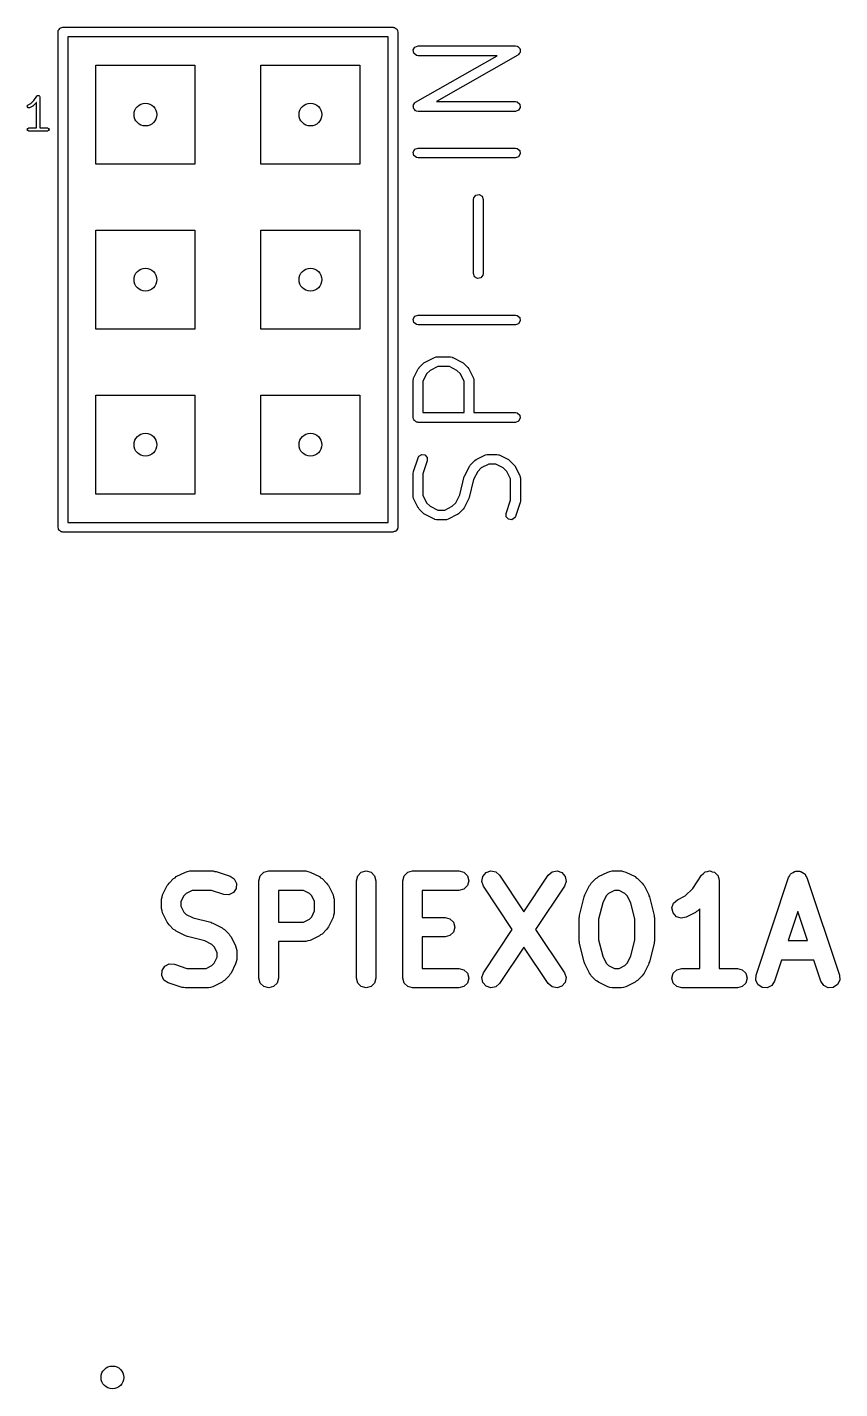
# Model space of a CAD drawing. Extents: x 4.34 to 6.06, y -6.92 to -5.19.
# Drawn here: x 4.348 to 4.841, y -6.807 to -5.982 of the extents above; entities that cross this region are included whole.
import ezdxf

# ---------------------------------------------------------------- set-up
doc = ezdxf.new("R2010")
doc.units = 0
doc.header["$MEASUREMENT"] = 0
doc.layers.add('BLACK', color=7, linetype='CONTINUOUS')

msp = doc.modelspace()

# ---------------------------------------------------------------- linework, layer by layer
at = {"layer": 'BLACK', "linetype": 'CONTINUOUS'}
for p, q in [((4.36705, -5.98485), (4.36711, -5.98447)), ((4.36705, -6.28485), (4.36705, -5.98485)), ((4.36709, -5.98434), (4.36716, -5.98422)), ((4.36711, -5.98447), (4.36709, -5.98434)), ((4.36716, -5.98422), (4.36723, -5.98384)), ((4.36723, -5.98384), (4.36772, -5.98325)), ((4.36772, -5.98325), (4.3681, -5.98259)), ((4.3681, -5.98259), (4.36835, -5.9825)), ((4.36835, -5.9825), (4.36852, -5.98229)), ((4.36852, -5.98229), (4.36928, -5.98216)), ((4.36928, -5.98216), (4.37, -5.9819)), ((4.37, -5.9819), (4.57, -5.9819)), ((4.37295, -5.9878), (4.37295, -6.2819)), ((4.56705, -5.9878), (4.37295, -5.9878)), ((4.56705, -6.2819), (4.56705, -5.9878)), ((4.57, -5.9819), (4.57038, -5.98197)), ((4.57038, -5.98197), (4.57051, -5.98194)), ((4.57051, -5.98194), (4.57063, -5.98201)), ((4.57063, -5.98201), (4.57101, -5.98208)), ((4.57101, -5.98208), (4.5716, -5.98257)), ((4.5716, -5.98257), (4.57226, -5.98295)), ((4.57226, -5.98295), (4.57235, -5.9832)), ((4.57235, -5.9832), (4.57256, -5.98337)), ((4.57256, -5.98337), (4.57269, -5.98413)), ((4.57269, -5.98413), (4.57295, -5.98485)), ((4.57295, -5.98485), (4.57295, -6.28485)), ((4.58229, -5.99569), (4.5833, -5.99394)), ((4.58264, -5.99768), (4.58229, -5.99569)), ((4.58419, -5.99898), (4.58264, -5.99768)), ((4.5833, -5.99394), (4.5852, -5.99325)), ((4.5852, -5.99325), (4.64426, -5.99325)), ((4.64426, -5.99325), (4.64527, -5.99343)), ((4.64527, -5.99343), (4.64548, -5.9936)), ((4.64548, -5.9936), (4.64574, -5.99365)), ((4.64574, -5.99365), (4.64623, -5.99424)), ((4.64623, -5.99424), (4.64681, -5.99472)), ((4.64703, -5.99722), (4.64654, -5.9978)), ((4.64681, -5.99472), (4.64686, -5.99499)), ((4.64686, -5.99499), (4.64704, -5.9952)), ((4.64704, -5.9952), (4.64703, -5.99596)), ((4.64703, -5.99596), (4.64716, -5.99671)), ((4.64716, -5.99671), (4.64703, -5.99695)), ((4.64703, -5.99695), (4.64703, -5.99722)), ((4.39, -6.06485), (4.39, -6.00485)), ((4.39, -6.00485), (4.45, -6.00485)), ((4.45, -6.00485), (4.45, -6.06485)), ((4.49, -6.06485), (4.49, -6.00485)), ((4.49, -6.00485), (4.55, -6.00485)), ((4.55, -6.00485), (4.55, -6.06485)), ((4.58374, -6.02738), (4.63314, -5.99915)), ((4.5852, -5.99915), (4.58419, -5.99898)), ((4.63314, -5.99915), (4.5852, -5.99915)), ((4.64572, -5.99876), (4.59632, -6.02699)), ((4.6459, -5.99856), (4.64572, -5.99876)), ((4.64616, -5.99846), (4.6459, -5.99856)), ((4.64654, -5.9978), (4.64616, -5.99846)), ((4.34844, -6.02948), (4.34894, -6.02891)), ((4.3485, -6.03023), (4.34844, -6.02948)), ((4.34906, -6.03073), (4.3485, -6.03023)), ((4.34894, -6.02891), (4.35067, -6.02805)), ((4.34982, -6.03068), (4.34906, -6.03073)), ((4.35169, -6.02974), (4.34982, -6.03068)), ((4.35067, -6.02805), (4.35236, -6.02636)), ((4.3518, -6.02962), (4.35169, -6.02974)), ((4.35195, -6.02955), (4.3518, -6.02962)), ((4.35382, -6.02768), (4.35195, -6.02955)), ((4.35236, -6.02636), (4.35418, -6.02362)), ((4.35386, -6.02758), (4.35382, -6.02768)), ((4.35394, -6.02753), (4.35386, -6.02758)), ((4.35402, -6.02742), (4.35394, -6.02753)), ((4.35402, -6.04287), (4.35402, -6.02742)), ((4.35418, -6.02362), (4.35427, -6.02357)), ((4.35427, -6.02357), (4.3543, -6.02347)), ((4.3543, -6.02347), (4.35457, -6.02336)), ((4.35457, -6.02336), (4.35481, -6.02321)), ((4.35481, -6.02321), (4.35491, -6.02322)), ((4.35491, -6.02322), (4.355, -6.02319)), ((4.355, -6.02319), (4.35526, -6.0233)), ((4.35526, -6.0233), (4.35555, -6.02335)), ((4.35555, -6.02335), (4.3556, -6.02344)), ((4.3556, -6.02344), (4.3557, -6.02347)), ((4.3557, -6.02347), (4.35581, -6.02374)), ((4.35581, -6.02374), (4.35597, -6.02398)), ((4.35597, -6.02398), (4.35595, -6.02408)), ((4.35595, -6.02408), (4.35598, -6.02417)), ((4.35598, -6.02417), (4.35598, -6.04287)), ((4.58229, -6.02943), (4.58243, -6.0292)), ((4.58243, -6.03018), (4.58229, -6.02943)), ((4.58242, -6.03094), (4.58243, -6.03018)), ((4.58243, -6.02892), (4.58292, -6.02834)), ((4.58243, -6.0292), (4.58243, -6.02892)), ((4.58292, -6.02834), (4.5833, -6.02768)), ((4.5833, -6.02768), (4.58356, -6.02759)), ((4.58356, -6.02759), (4.58374, -6.02738)), ((4.59632, -6.02699), (4.64426, -6.02699)), ((4.64426, -6.02699), (4.64527, -6.02717)), ((4.64527, -6.02717), (4.64681, -6.02847)), ((4.64716, -6.03046), (4.64616, -6.03221)), ((4.64681, -6.02847), (4.64716, -6.03046)), ((4.5826, -6.03115), (4.58242, -6.03094)), ((4.58264, -6.03142), (4.5826, -6.03115)), ((4.58323, -6.03191), (4.58264, -6.03142)), ((4.58371, -6.0325), (4.58323, -6.03191)), ((4.58398, -6.03255), (4.58371, -6.0325)), ((4.58419, -6.03272), (4.58398, -6.03255)), ((4.5852, -6.0329), (4.58419, -6.03272)), ((4.64426, -6.0329), (4.5852, -6.0329)), ((4.64616, -6.03221), (4.64426, -6.0329)), ((4.34839, -6.04386), (4.34868, -6.04316)), ((4.34868, -6.04455), (4.34839, -6.04386)), ((4.34868, -6.04316), (4.34938, -6.04287)), ((4.34938, -6.04484), (4.34868, -6.04455)), ((4.34938, -6.04287), (4.35402, -6.04287)), ((4.355, -6.04484), (4.34938, -6.04484)), ((4.36062, -6.04484), (4.355, -6.04484)), ((4.35598, -6.04287), (4.36062, -6.04287)), ((4.36062, -6.04287), (4.36132, -6.04316)), ((4.36132, -6.04455), (4.36062, -6.04484)), ((4.36132, -6.04316), (4.36161, -6.04386)), ((4.36161, -6.04386), (4.36132, -6.04455)), ((4.5833, -6.05581), (4.5852, -6.05512)), ((4.5852, -6.05512), (4.64426, -6.05512)), ((4.64426, -6.05512), (4.64527, -6.05529)), ((4.64527, -6.05529), (4.64681, -6.05659)), ((4.58229, -6.05756), (4.5833, -6.05581)), ((4.58264, -6.05954), (4.58229, -6.05756)), ((4.58419, -6.06084), (4.58264, -6.05954)), ((4.5852, -6.06102), (4.58419, -6.06084)), ((4.64426, -6.06102), (4.5852, -6.06102)), ((4.64616, -6.06033), (4.64426, -6.06102)), ((4.64716, -6.05858), (4.64616, -6.06033)), ((4.64681, -6.05659), (4.64716, -6.05858)), ((4.45, -6.06485), (4.39, -6.06485)), ((4.55, -6.06485), (4.49, -6.06485)), ((4.61881, -6.08619), (4.61899, -6.08518)), ((4.61881, -6.13118), (4.61881, -6.08619)), ((4.61899, -6.08518), (4.62028, -6.08363)), ((4.62028, -6.08363), (4.62227, -6.08328)), ((4.62227, -6.08328), (4.62402, -6.08429)), ((4.62402, -6.08429), (4.62471, -6.08619)), ((4.62471, -6.08619), (4.62471, -6.13118)), ((4.39, -6.16485), (4.39, -6.10485)), ((4.39, -6.10485), (4.45, -6.10485)), ((4.45, -6.10485), (4.45, -6.16485)), ((4.49, -6.16485), (4.49, -6.10485)), ((4.49, -6.10485), (4.55, -6.10485)), ((4.55, -6.10485), (4.55, -6.16485)), ((4.6195, -6.13308), (4.61881, -6.13118)), ((4.62125, -6.13409), (4.6195, -6.13308)), ((4.62324, -6.13374), (4.62125, -6.13409)), ((4.62453, -6.13219), (4.62324, -6.13374)), ((4.62471, -6.13118), (4.62453, -6.13219)), ((4.58229, -6.15879), (4.5833, -6.15704)), ((4.58264, -6.16078), (4.58229, -6.15879)), ((4.58419, -6.16208), (4.58264, -6.16078)), ((4.5833, -6.15704), (4.5852, -6.15635)), ((4.5852, -6.16226), (4.58419, -6.16208)), ((4.5852, -6.15635), (4.64426, -6.15635)), ((4.64426, -6.16226), (4.5852, -6.16226)), ((4.64426, -6.15635), (4.64527, -6.15653)), ((4.64616, -6.16157), (4.64426, -6.16226)), ((4.64527, -6.15653), (4.64681, -6.15783)), ((4.64716, -6.15982), (4.64616, -6.16157)), ((4.64681, -6.15783), (4.64716, -6.15982)), ((4.45, -6.16485), (4.39, -6.16485)), ((4.55, -6.16485), (4.49, -6.16485)), ((4.58593, -6.18815), (4.58874, -6.18534)), ((4.58874, -6.18534), (4.58946, -6.18483)), ((4.58946, -6.18483), (4.58951, -6.18479)), ((4.58951, -6.18479), (4.59513, -6.18197)), ((4.59513, -6.18197), (4.59611, -6.18168)), ((4.59611, -6.18168), (4.59628, -6.18172)), ((4.59628, -6.18172), (4.59645, -6.18166)), ((4.59645, -6.18166), (4.60489, -6.18166)), ((4.60489, -6.18166), (4.6059, -6.18184)), ((4.6059, -6.18184), (4.60603, -6.18195)), ((4.60603, -6.18195), (4.60621, -6.18197)), ((4.60621, -6.18197), (4.61183, -6.18479)), ((4.61183, -6.18479), (4.61254, -6.18531)), ((4.61254, -6.18531), (4.6126, -6.18534)), ((4.6126, -6.18534), (4.61541, -6.18815)), ((4.58225, -6.19586), (4.58243, -6.19485)), ((4.58243, -6.19485), (4.58254, -6.19472)), ((4.58254, -6.19472), (4.58256, -6.19454)), ((4.58256, -6.19454), (4.58537, -6.18892)), ((4.58537, -6.18892), (4.5859, -6.18821)), ((4.5859, -6.18821), (4.58593, -6.18815)), ((4.59044, -6.19199), (4.58815, -6.19656)), ((4.59258, -6.18985), (4.59044, -6.19199)), ((4.59715, -6.18757), (4.59258, -6.18985)), ((4.60419, -6.18757), (4.59715, -6.18757)), ((4.60876, -6.18985), (4.60419, -6.18757)), ((4.6109, -6.19199), (4.60876, -6.18985)), ((4.61318, -6.19656), (4.6109, -6.19199)), ((4.61541, -6.18815), (4.61592, -6.18887)), ((4.61592, -6.18887), (4.61596, -6.18892)), ((4.61596, -6.18892), (4.61878, -6.19454)), ((4.61878, -6.19454), (4.61907, -6.19553)), ((4.61907, -6.19553), (4.61903, -6.1957)), ((4.58225, -6.21836), (4.58225, -6.19586)), ((4.58815, -6.19656), (4.58815, -6.21541)), ((4.61318, -6.21541), (4.61318, -6.19656)), ((4.61903, -6.1957), (4.61909, -6.19586)), ((4.61909, -6.19586), (4.61909, -6.21541)), ((4.39, -6.26485), (4.39, -6.20485)), ((4.39, -6.20485), (4.45, -6.20485)), ((4.45, -6.20485), (4.45, -6.26485)), ((4.49, -6.26485), (4.49, -6.20485)), ((4.49, -6.20485), (4.55, -6.20485)), ((4.55, -6.20485), (4.55, -6.26485)), ((4.58251, -6.21908), (4.58225, -6.21836)), ((4.58264, -6.21984), (4.58251, -6.21908)), ((4.58285, -6.22001), (4.58264, -6.21984)), ((4.58294, -6.22026), (4.58285, -6.22001)), ((4.5836, -6.22064), (4.58294, -6.22026)), ((4.58815, -6.21541), (4.61318, -6.21541)), ((4.61909, -6.21541), (4.64426, -6.21541)), ((4.64426, -6.21541), (4.64527, -6.21559)), ((4.64527, -6.21559), (4.64681, -6.21688)), ((4.64716, -6.21887), (4.64616, -6.22062)), ((4.64681, -6.21688), (4.64716, -6.21887)), ((4.58419, -6.22114), (4.5836, -6.22064)), ((4.58458, -6.2212), (4.58419, -6.22114)), ((4.58469, -6.22127), (4.58458, -6.2212)), ((4.58482, -6.22125), (4.58469, -6.22127)), ((4.5852, -6.22131), (4.58482, -6.22125)), ((4.64426, -6.22131), (4.5852, -6.22131)), ((4.64616, -6.22062), (4.64426, -6.22131)), ((4.5824, -6.25117), (4.58521, -6.24274)), ((4.58521, -6.24274), (4.5857, -6.24183)), ((4.5857, -6.24183), (4.58742, -6.24078)), ((4.58742, -6.24078), (4.58942, -6.24107)), ((4.59082, -6.2446), (4.58815, -6.25259)), ((4.58942, -6.24107), (4.59076, -6.24258)), ((4.59076, -6.24258), (4.59082, -6.2446)), ((4.61686, -6.24721), (4.61967, -6.24439)), ((4.61967, -6.24439), (4.6204, -6.24389)), ((4.6204, -6.24389), (4.62044, -6.24384)), ((4.62044, -6.24384), (4.62606, -6.24103)), ((4.62606, -6.24103), (4.62705, -6.24074)), ((4.62705, -6.24074), (4.62722, -6.24078)), ((4.62722, -6.24078), (4.62738, -6.24072)), ((4.62738, -6.24072), (4.63301, -6.24072)), ((4.63301, -6.24072), (4.63402, -6.2409)), ((4.63402, -6.2409), (4.63415, -6.24101)), ((4.63415, -6.24101), (4.63433, -6.24103)), ((4.63433, -6.24103), (4.63995, -6.24384)), ((4.63995, -6.24384), (4.64066, -6.24437)), ((4.64066, -6.24437), (4.64072, -6.24439)), ((4.64072, -6.24439), (4.64353, -6.24721)), ((4.58225, -6.25211), (4.5824, -6.25124)), ((4.58225, -6.26617), (4.58225, -6.25211)), ((4.5824, -6.25124), (4.5824, -6.25117)), ((4.58815, -6.25259), (4.58815, -6.26547)), ((4.61349, -6.2536), (4.61631, -6.24797)), ((4.61631, -6.24797), (4.61683, -6.24726)), ((4.61683, -6.24726), (4.61686, -6.24721)), ((4.62137, -6.25104), (4.61892, -6.25595)), ((4.62351, -6.24891), (4.62137, -6.25104)), ((4.62808, -6.24662), (4.62351, -6.24891)), ((4.63231, -6.24662), (4.62808, -6.24662)), ((4.63688, -6.24891), (4.63231, -6.24662)), ((4.63902, -6.25104), (4.63688, -6.24891)), ((4.6413, -6.25562), (4.63902, -6.25104)), ((4.64353, -6.24721), (4.64404, -6.24793)), ((4.64404, -6.24793), (4.64409, -6.24797)), ((4.64409, -6.24797), (4.6469, -6.2536)), ((4.61054, -6.26514), (4.61327, -6.2542)), ((4.61327, -6.2542), (4.61348, -6.25374)), ((4.61348, -6.25374), (4.61349, -6.2536)), ((4.61892, -6.25595), (4.61619, -6.26688)), ((4.6413, -6.2685), (4.6413, -6.25562)), ((4.6469, -6.2536), (4.64719, -6.25458)), ((4.64719, -6.25458), (4.64715, -6.25475)), ((4.64715, -6.25475), (4.64721, -6.25492)), ((4.64721, -6.25492), (4.64721, -6.26898)), ((4.45, -6.26485), (4.39, -6.26485)), ((4.55, -6.26485), (4.49, -6.26485)), ((4.58231, -6.26633), (4.58225, -6.26617)), ((4.58227, -6.2665), (4.58231, -6.26633)), ((4.58256, -6.26749), (4.58227, -6.2665)), ((4.58537, -6.27311), (4.58256, -6.26749)), ((4.58815, -6.26547), (4.59044, -6.27004)), ((4.60808, -6.27004), (4.61054, -6.26514)), ((4.61596, -6.26749), (4.61315, -6.27311)), ((4.61598, -6.26735), (4.61596, -6.26749)), ((4.61619, -6.26688), (4.61598, -6.26735)), ((4.63864, -6.27648), (4.6413, -6.2685)), ((4.64706, -6.26991), (4.64425, -6.27835)), ((4.64721, -6.26898), (4.64706, -6.26985)), ((4.64706, -6.26985), (4.64706, -6.26991)), ((4.58542, -6.27316), (4.58537, -6.27311)), ((4.58593, -6.27388), (4.58542, -6.27316)), ((4.58874, -6.27669), (4.58593, -6.27388)), ((4.5888, -6.27672), (4.58874, -6.27669)), ((4.58951, -6.27724), (4.5888, -6.27672)), ((4.59513, -6.28006), (4.58951, -6.27724)), ((4.59044, -6.27004), (4.59258, -6.27218)), ((4.59258, -6.27218), (4.59715, -6.27446)), ((4.59715, -6.27446), (4.60138, -6.27446)), ((4.60138, -6.27446), (4.60595, -6.27218)), ((4.60902, -6.27724), (4.6034, -6.28006)), ((4.60595, -6.27218), (4.60808, -6.27004)), ((4.60906, -6.2772), (4.60902, -6.27724)), ((4.60979, -6.27669), (4.60906, -6.2772)), ((4.6126, -6.27388), (4.60979, -6.27669)), ((4.61263, -6.27382), (4.6126, -6.27388)), ((4.61315, -6.27311), (4.61263, -6.27382)), ((4.6387, -6.2785), (4.63864, -6.27648)), ((4.36731, -6.28557), (4.36705, -6.28485)), ((4.36744, -6.28633), (4.36731, -6.28557)), ((4.36765, -6.2865), (4.36744, -6.28633)), ((4.37295, -6.2819), (4.56705, -6.2819)), ((4.57277, -6.28586), (4.57228, -6.28645)), ((4.57284, -6.28548), (4.57277, -6.28586)), ((4.57291, -6.28536), (4.57284, -6.28548)), ((4.57295, -6.28485), (4.57289, -6.28523)), ((4.57289, -6.28523), (4.57291, -6.28536)), ((4.59531, -6.28008), (4.59513, -6.28006)), ((4.59544, -6.28019), (4.59531, -6.28008)), ((4.59645, -6.28037), (4.59544, -6.28019)), ((4.60207, -6.28037), (4.59645, -6.28037)), ((4.60224, -6.28031), (4.60207, -6.28037)), ((4.60241, -6.28035), (4.60224, -6.28031)), ((4.6034, -6.28006), (4.60241, -6.28035)), ((4.64004, -6.28001), (4.6387, -6.2785)), ((4.64204, -6.28031), (4.64004, -6.28001)), ((4.64376, -6.27925), (4.64204, -6.28031)), ((4.64425, -6.27835), (4.64376, -6.27925)), ((4.36774, -6.28675), (4.36765, -6.2865)), ((4.3684, -6.28713), (4.36774, -6.28675)), ((4.36899, -6.28763), (4.3684, -6.28713)), ((4.36937, -6.28769), (4.36899, -6.28763)), ((4.36949, -6.28776), (4.36937, -6.28769)), ((4.36962, -6.28774), (4.36949, -6.28776)), ((4.37, -6.2878), (4.36962, -6.28774)), ((4.57, -6.2878), (4.37, -6.2878)), ((4.57072, -6.28754), (4.57, -6.2878)), ((4.57148, -6.28741), (4.57072, -6.28754)), ((4.57165, -6.2872), (4.57148, -6.28741)), ((4.5719, -6.28711), (4.57165, -6.2872)), ((4.57228, -6.28645), (4.5719, -6.28711)), ((4.43383, -6.50132), (4.43431, -6.5005)), ((4.43431, -6.5005), (4.43712, -6.49769)), ((4.43712, -6.49769), (4.43794, -6.49721)), ((4.43794, -6.49721), (4.43865, -6.49658)), ((4.43865, -6.49658), (4.44428, -6.49377)), ((4.44428, -6.49377), (4.44561, -6.4935)), ((4.44561, -6.4935), (4.44692, -6.49315)), ((4.44692, -6.49315), (4.46098, -6.49315)), ((4.46098, -6.49315), (4.4619, -6.49339)), ((4.4619, -6.49339), (4.46285, -6.49345)), ((4.46285, -6.49345), (4.47128, -6.49626)), ((4.47128, -6.49626), (4.47383, -6.49795)), ((4.47383, -6.49795), (4.4752, -6.50068)), ((4.4752, -6.50068), (4.47502, -6.50373)), ((4.48882, -6.49905), (4.48961, -6.4961)), ((4.48882, -6.55811), (4.48882, -6.49905)), ((4.48961, -6.4961), (4.49177, -6.49394)), ((4.49177, -6.49394), (4.49472, -6.49315)), ((4.49472, -6.49315), (4.51722, -6.49315)), ((4.51722, -6.49315), (4.51853, -6.4935)), ((4.51853, -6.4935), (4.51986, -6.49377)), ((4.51986, -6.49377), (4.52549, -6.49658)), ((4.52549, -6.49658), (4.5262, -6.49721)), ((4.5262, -6.49721), (4.52702, -6.49769)), ((4.52702, -6.49769), (4.52983, -6.5005)), ((4.52983, -6.5005), (4.53031, -6.50132)), ((4.54787, -6.49905), (4.54867, -6.4961)), ((4.54787, -6.55811), (4.54787, -6.49905)), ((4.54867, -6.4961), (4.55083, -6.49394)), ((4.55083, -6.49394), (4.55378, -6.49315)), ((4.55378, -6.49315), (4.55673, -6.49394)), ((4.55673, -6.49394), (4.55889, -6.4961)), ((4.55889, -6.4961), (4.55969, -6.49905)), ((4.55969, -6.49905), (4.55969, -6.55811)), ((4.576, -6.49905), (4.57679, -6.4961)), ((4.576, -6.55811), (4.576, -6.49905)), ((4.57679, -6.4961), (4.57895, -6.49394)), ((4.57895, -6.49394), (4.5819, -6.49315)), ((4.5819, -6.49315), (4.61002, -6.49315)), ((4.61002, -6.49315), (4.61298, -6.49394)), ((4.61298, -6.49394), (4.61514, -6.4961)), ((4.61514, -6.4961), (4.61593, -6.49905)), ((4.61593, -6.49905), (4.61514, -6.50201)), ((4.62381, -6.49943), (4.62441, -6.49644)), ((4.62479, -6.50233), (4.62381, -6.49943)), ((4.62441, -6.49644), (4.62643, -6.49414)), ((4.62643, -6.49414), (4.62933, -6.49316)), ((4.62933, -6.49316), (4.63233, -6.49376)), ((4.63233, -6.49376), (4.63462, -6.49578)), ((4.63462, -6.49578), (4.64939, -6.51793)), ((4.64939, -6.51793), (4.66416, -6.49578)), ((4.66416, -6.49578), (4.66646, -6.49376)), ((4.66646, -6.49376), (4.66946, -6.49316)), ((4.66946, -6.49316), (4.67235, -6.49414)), ((4.67235, -6.49414), (4.67437, -6.49644)), ((4.67497, -6.49943), (4.67399, -6.50233)), ((4.67437, -6.49644), (4.67497, -6.49943)), ((4.68974, -6.50132), (4.69021, -6.5005)), ((4.69021, -6.5005), (4.69302, -6.49769)), ((4.69302, -6.49769), (4.69385, -6.49721)), ((4.69385, -6.49721), (4.69456, -6.49658)), ((4.69456, -6.49658), (4.70018, -6.49377)), ((4.70018, -6.49377), (4.70151, -6.4935)), ((4.70151, -6.4935), (4.70282, -6.49315)), ((4.70282, -6.49315), (4.70845, -6.49315)), ((4.70845, -6.49315), (4.70976, -6.4935)), ((4.70976, -6.4935), (4.71109, -6.49377)), ((4.71109, -6.49377), (4.71671, -6.49658)), ((4.71671, -6.49658), (4.71742, -6.49721)), ((4.71742, -6.49721), (4.71825, -6.49769)), ((4.71825, -6.49769), (4.72106, -6.5005)), ((4.72106, -6.5005), (4.72154, -6.50132)), ((4.75166, -6.50373), (4.75696, -6.49578)), ((4.75696, -6.49578), (4.75797, -6.49489)), ((4.75797, -6.49489), (4.75893, -6.49394)), ((4.75893, -6.49394), (4.75911, -6.49389)), ((4.75911, -6.49389), (4.75926, -6.49376)), ((4.75926, -6.49376), (4.76058, -6.4935)), ((4.76058, -6.4935), (4.76188, -6.49315)), ((4.76188, -6.49315), (4.76207, -6.4932)), ((4.76207, -6.4932), (4.76226, -6.49316)), ((4.76226, -6.49316), (4.76353, -6.49359)), ((4.76353, -6.49359), (4.76483, -6.49394)), ((4.76483, -6.49394), (4.76497, -6.49408)), ((4.76497, -6.49408), (4.76515, -6.49414)), ((4.76515, -6.49414), (4.76604, -6.49515)), ((4.76604, -6.49515), (4.76699, -6.4961)), ((4.76699, -6.4961), (4.76704, -6.49629)), ((4.76704, -6.49629), (4.76717, -6.49644)), ((4.76717, -6.49644), (4.76744, -6.49775)), ((4.76744, -6.49775), (4.76778, -6.49905)), ((4.76778, -6.49905), (4.76778, -6.5522)), ((4.79002, -6.55624), (4.80971, -6.49719)), ((4.80971, -6.49719), (4.81036, -6.4962)), ((4.81036, -6.4962), (4.81089, -6.49513)), ((4.81089, -6.49513), (4.81119, -6.49494)), ((4.81119, -6.49494), (4.81139, -6.49463)), ((4.81139, -6.49463), (4.81245, -6.4941)), ((4.81245, -6.4941), (4.81344, -6.49345)), ((4.81344, -6.49345), (4.8138, -6.49343)), ((4.8138, -6.49343), (4.81413, -6.49327)), ((4.81413, -6.49327), (4.81531, -6.49334)), ((4.81531, -6.49334), (4.81649, -6.49327)), ((4.81649, -6.49327), (4.81682, -6.49343)), ((4.81682, -6.49343), (4.81718, -6.49345)), ((4.81718, -6.49345), (4.81817, -6.4941)), ((4.81817, -6.4941), (4.81923, -6.49463)), ((4.81923, -6.49463), (4.81943, -6.49494)), ((4.81943, -6.49494), (4.81973, -6.49513)), ((4.81973, -6.49513), (4.82026, -6.4962)), ((4.82026, -6.4962), (4.82091, -6.49719)), ((4.82091, -6.49719), (4.8406, -6.55624)), ((4.42976, -6.5103), (4.43012, -6.50899)), ((4.43012, -6.50899), (4.43039, -6.50766)), ((4.43039, -6.50766), (4.4332, -6.50204)), ((4.4332, -6.50204), (4.43383, -6.50132)), ((4.44333, -6.50818), (4.44157, -6.5117)), ((4.44479, -6.50672), (4.44333, -6.50818)), ((4.44831, -6.50496), (4.44479, -6.50672)), ((4.46002, -6.50496), (4.44831, -6.50496)), ((4.46755, -6.50747), (4.46002, -6.50496)), ((4.4706, -6.50765), (4.46755, -6.50747)), ((4.47333, -6.50628), (4.4706, -6.50765)), ((4.47502, -6.50373), (4.47333, -6.50628)), ((4.51583, -6.50496), (4.50063, -6.50496)), ((4.50063, -6.50496), (4.50063, -6.52408)), ((4.51935, -6.50672), (4.51583, -6.50496)), ((4.5208, -6.50818), (4.51935, -6.50672)), ((4.52256, -6.5117), (4.5208, -6.50818)), ((4.53031, -6.50132), (4.53094, -6.50204)), ((4.53094, -6.50204), (4.53375, -6.50766)), ((4.53375, -6.50766), (4.53402, -6.50899)), ((4.53402, -6.50899), (4.53438, -6.5103)), ((4.61002, -6.50496), (4.58781, -6.50496)), ((4.58781, -6.50496), (4.58781, -6.52127)), ((4.61298, -6.50417), (4.61002, -6.50496)), ((4.61514, -6.50201), (4.61298, -6.50417)), ((4.6423, -6.52858), (4.62479, -6.50233)), ((4.67399, -6.50233), (4.65649, -6.52858)), ((4.68303, -6.52012), (4.68585, -6.50887)), ((4.68585, -6.50887), (4.68616, -6.5083)), ((4.68616, -6.5083), (4.68629, -6.50766)), ((4.68629, -6.50766), (4.6891, -6.50204)), ((4.6891, -6.50204), (4.68974, -6.50132)), ((4.69924, -6.50818), (4.69715, -6.51236)), ((4.7007, -6.50672), (4.69924, -6.50818)), ((4.70422, -6.50496), (4.7007, -6.50672)), ((4.70705, -6.50496), (4.70422, -6.50496)), ((4.71057, -6.50672), (4.70705, -6.50496)), ((4.71203, -6.50818), (4.71057, -6.50672)), ((4.71412, -6.51236), (4.71203, -6.50818)), ((4.72154, -6.50132), (4.72217, -6.50204)), ((4.72217, -6.50204), (4.72498, -6.50766)), ((4.72498, -6.50766), (4.72511, -6.5083)), ((4.72511, -6.5083), (4.72543, -6.50887)), ((4.72543, -6.50887), (4.72824, -6.52012)), ((4.74236, -6.51064), (4.74713, -6.50826)), ((4.74713, -6.50826), (4.75166, -6.50373)), ((4.42976, -6.51593), (4.42976, -6.5103)), ((4.43012, -6.51724), (4.42976, -6.51593)), ((4.43039, -6.51857), (4.43012, -6.51724)), ((4.44157, -6.5117), (4.44157, -6.51453)), ((4.44157, -6.51453), (4.44333, -6.51805)), ((4.5208, -6.52086), (4.52256, -6.51734)), ((4.52256, -6.51734), (4.52256, -6.5117)), ((4.53438, -6.5103), (4.53438, -6.51874)), ((4.69715, -6.51236), (4.69467, -6.52228)), ((4.7166, -6.52228), (4.71412, -6.51236)), ((4.73911, -6.51557), (4.74008, -6.51267)), ((4.73972, -6.51857), (4.73911, -6.51557)), ((4.74008, -6.51267), (4.74236, -6.51064)), ((4.75481, -6.51729), (4.75398, -6.51777)), ((4.75597, -6.51612), (4.75481, -6.51729)), ((4.75597, -6.5522), (4.75597, -6.51612)), ((4.4332, -6.52419), (4.43039, -6.51857)), ((4.43383, -6.5249), (4.4332, -6.52419)), ((4.43431, -6.52573), (4.43383, -6.5249)), ((4.44333, -6.51805), (4.44479, -6.51951)), ((4.44479, -6.51951), (4.44898, -6.5216)), ((4.44898, -6.5216), (4.4596, -6.52426)), ((4.4596, -6.52426), (4.46017, -6.52457)), ((4.46017, -6.52457), (4.46081, -6.5247)), ((4.46081, -6.5247), (4.46643, -6.52752)), ((4.50063, -6.52408), (4.51583, -6.52408)), ((4.51583, -6.52408), (4.51935, -6.52232)), ((4.51935, -6.52232), (4.5208, -6.52086)), ((4.53375, -6.52138), (4.53094, -6.527)), ((4.53402, -6.52005), (4.53375, -6.52138)), ((4.53438, -6.51874), (4.53402, -6.52005)), ((4.58781, -6.52127), (4.60159, -6.52127)), ((4.60159, -6.52127), (4.60454, -6.52206)), ((4.60454, -6.52206), (4.6067, -6.52422)), ((4.6067, -6.52422), (4.60749, -6.52717)), ((4.68286, -6.52155), (4.68305, -6.52085)), ((4.68286, -6.53561), (4.68286, -6.52155)), ((4.68305, -6.52085), (4.68303, -6.52012)), ((4.69467, -6.52228), (4.69467, -6.53488)), ((4.7166, -6.53488), (4.7166, -6.52228)), ((4.72824, -6.52012), (4.72823, -6.52085)), ((4.72823, -6.52085), (4.72841, -6.52155)), ((4.72841, -6.52155), (4.72841, -6.53561)), ((4.74175, -6.52085), (4.73972, -6.51857)), ((4.74465, -6.52182), (4.74175, -6.52085)), ((4.74765, -6.52121), (4.74465, -6.52182)), ((4.75327, -6.5184), (4.74765, -6.52121)), ((4.75398, -6.51777), (4.75327, -6.5184)), ((4.81531, -6.51773), (4.80944, -6.53533)), ((4.82118, -6.53533), (4.81531, -6.51773)), ((4.43712, -6.52854), (4.43431, -6.52573)), ((4.43794, -6.52901), (4.43712, -6.52854)), ((4.43865, -6.52964), (4.43794, -6.52901)), ((4.44428, -6.53246), (4.43865, -6.52964)), ((4.44492, -6.53259), (4.44428, -6.53246)), ((4.44549, -6.5329), (4.44492, -6.53259)), ((4.45611, -6.53556), (4.44549, -6.5329)), ((4.46643, -6.52752), (4.46714, -6.52815)), ((4.46714, -6.52815), (4.46797, -6.52862)), ((4.46797, -6.52862), (4.47078, -6.53144)), ((4.47078, -6.53144), (4.47125, -6.53226)), ((4.47125, -6.53226), (4.47189, -6.53297)), ((4.47189, -6.53297), (4.4747, -6.53859)), ((4.52549, -6.53246), (4.51986, -6.53527)), ((4.5262, -6.53183), (4.52549, -6.53246)), ((4.52702, -6.53135), (4.5262, -6.53183)), ((4.52983, -6.52854), (4.52702, -6.53135)), ((4.53031, -6.52771), (4.52983, -6.52854)), ((4.53094, -6.527), (4.53031, -6.52771)), ((4.60159, -6.53308), (4.58781, -6.53308)), ((4.58781, -6.53308), (4.58781, -6.5522)), ((4.60454, -6.53229), (4.60159, -6.53308)), ((4.6067, -6.53013), (4.60454, -6.53229)), ((4.60749, -6.52717), (4.6067, -6.53013)), ((4.62479, -6.55483), (4.6423, -6.52858)), ((4.65649, -6.52858), (4.67399, -6.55483)), ((4.46029, -6.53765), (4.45611, -6.53556)), ((4.46175, -6.53911), (4.46029, -6.53765)), ((4.46351, -6.54263), (4.46175, -6.53911)), ((4.4747, -6.53859), (4.47497, -6.53992)), ((4.47497, -6.53992), (4.47532, -6.54124)), ((4.47532, -6.54124), (4.47532, -6.54686)), ((4.51722, -6.53589), (4.50063, -6.53589)), ((4.50063, -6.53589), (4.50063, -6.55811)), ((4.51853, -6.53554), (4.51722, -6.53589)), ((4.51986, -6.53527), (4.51853, -6.53554)), ((4.64939, -6.53923), (4.63462, -6.56138)), ((4.66416, -6.56138), (4.64939, -6.53923)), ((4.68305, -6.53631), (4.68286, -6.53561)), ((4.68303, -6.53704), (4.68305, -6.53631)), ((4.68585, -6.54829), (4.68303, -6.53704)), ((4.69467, -6.53488), (4.69715, -6.5448)), ((4.71412, -6.5448), (4.7166, -6.53488)), ((4.72824, -6.53704), (4.72543, -6.54829)), ((4.72841, -6.53561), (4.72823, -6.53631)), ((4.72823, -6.53631), (4.72824, -6.53704)), ((4.80944, -6.53533), (4.82118, -6.53533)), ((4.43175, -6.55088), (4.43449, -6.54951)), ((4.43449, -6.54951), (4.43754, -6.54969)), ((4.43754, -6.54969), (4.44506, -6.5522)), ((4.46029, -6.55044), (4.46175, -6.54899)), ((4.46175, -6.54899), (4.46351, -6.54547)), ((4.46351, -6.54547), (4.46351, -6.54263)), ((4.4747, -6.5495), (4.47189, -6.55512)), ((4.47497, -6.54817), (4.4747, -6.5495)), ((4.47532, -6.54686), (4.47497, -6.54817)), ((4.68616, -6.54886), (4.68585, -6.54829)), ((4.68629, -6.5495), (4.68616, -6.54886)), ((4.6891, -6.55512), (4.68629, -6.5495)), ((4.69715, -6.5448), (4.69924, -6.54899)), ((4.69924, -6.54899), (4.7007, -6.55044)), ((4.71057, -6.55044), (4.71203, -6.54899)), ((4.71203, -6.54899), (4.71412, -6.5448)), ((4.72498, -6.5495), (4.72217, -6.55512)), ((4.72511, -6.54886), (4.72498, -6.5495)), ((4.72543, -6.54829), (4.72511, -6.54886)), ((4.80551, -6.54714), (4.80123, -6.55998)), ((4.82511, -6.54714), (4.80551, -6.54714)), ((4.82939, -6.55998), (4.82511, -6.54714)), ((4.42988, -6.55648), (4.43007, -6.55343)), ((4.43125, -6.55921), (4.42988, -6.55648)), ((4.43007, -6.55343), (4.43175, -6.55088)), ((4.44506, -6.5522), (4.45677, -6.5522)), ((4.45677, -6.5522), (4.46029, -6.55044)), ((4.47078, -6.55666), (4.46797, -6.55947)), ((4.47125, -6.55584), (4.47078, -6.55666)), ((4.47189, -6.55512), (4.47125, -6.55584)), ((4.48961, -6.56106), (4.48882, -6.55811)), ((4.50063, -6.55811), (4.49984, -6.56106)), ((4.54867, -6.56106), (4.54787, -6.55811)), ((4.55969, -6.55811), (4.55889, -6.56106)), ((4.57679, -6.56106), (4.576, -6.55811)), ((4.58781, -6.5522), (4.61002, -6.5522)), ((4.61002, -6.5522), (4.61298, -6.55299)), ((4.61298, -6.55299), (4.61514, -6.55516)), ((4.61514, -6.55516), (4.61593, -6.55811)), ((4.61593, -6.55811), (4.61514, -6.56106)), ((4.62381, -6.55773), (4.62479, -6.55483)), ((4.62441, -6.56073), (4.62381, -6.55773)), ((4.67399, -6.55483), (4.67497, -6.55773)), ((4.67497, -6.55773), (4.67437, -6.56073)), ((4.68974, -6.55584), (4.6891, -6.55512)), ((4.69021, -6.55666), (4.68974, -6.55584)), ((4.69302, -6.55947), (4.69021, -6.55666)), ((4.7007, -6.55044), (4.70422, -6.5522)), ((4.70422, -6.5522), (4.70705, -6.5522)), ((4.70705, -6.5522), (4.71057, -6.55044)), ((4.72106, -6.55666), (4.71825, -6.55947)), ((4.72154, -6.55584), (4.72106, -6.55666)), ((4.72217, -6.55512), (4.72154, -6.55584)), ((4.7391, -6.55811), (4.73989, -6.55516)), ((4.73989, -6.56106), (4.7391, -6.55811)), ((4.73989, -6.55516), (4.74205, -6.55299)), ((4.74205, -6.55299), (4.74501, -6.5522)), ((4.74501, -6.5522), (4.75597, -6.5522)), ((4.76778, -6.5522), (4.77875, -6.5522)), ((4.77875, -6.5522), (4.7817, -6.55299)), ((4.7817, -6.55299), (4.78387, -6.55516)), ((4.78387, -6.55516), (4.78466, -6.55811)), ((4.78466, -6.55811), (4.78387, -6.56106)), ((4.78984, -6.55929), (4.79002, -6.55624)), ((4.8406, -6.55624), (4.84078, -6.55929)), ((4.4338, -6.5609), (4.43125, -6.55921)), ((4.44224, -6.56371), (4.4338, -6.5609)), ((4.44319, -6.56377), (4.44224, -6.56371)), ((4.44411, -6.56401), (4.44319, -6.56377)), ((4.45817, -6.56401), (4.44411, -6.56401)), ((4.45948, -6.56366), (4.45817, -6.56401)), ((4.46081, -6.56339), (4.45948, -6.56366)), ((4.46643, -6.56058), (4.46081, -6.56339)), ((4.46714, -6.55995), (4.46643, -6.56058)), ((4.46797, -6.55947), (4.46714, -6.55995)), ((4.49177, -6.56322), (4.48961, -6.56106)), ((4.49472, -6.56401), (4.49177, -6.56322)), ((4.49768, -6.56322), (4.49472, -6.56401)), ((4.49984, -6.56106), (4.49768, -6.56322)), ((4.55083, -6.56322), (4.54867, -6.56106)), ((4.55378, -6.56401), (4.55083, -6.56322)), ((4.55673, -6.56322), (4.55378, -6.56401)), ((4.55889, -6.56106), (4.55673, -6.56322)), ((4.57895, -6.56322), (4.57679, -6.56106)), ((4.5819, -6.56401), (4.57895, -6.56322)), ((4.61002, -6.56401), (4.5819, -6.56401)), ((4.61298, -6.56322), (4.61002, -6.56401)), ((4.61514, -6.56106), (4.61298, -6.56322)), ((4.62643, -6.56302), (4.62441, -6.56073)), ((4.62933, -6.564), (4.62643, -6.56302)), ((4.63233, -6.5634), (4.62933, -6.564)), ((4.63462, -6.56138), (4.63233, -6.5634)), ((4.66646, -6.5634), (4.66416, -6.56138)), ((4.66946, -6.564), (4.66646, -6.5634)), ((4.67235, -6.56302), (4.66946, -6.564)), ((4.67437, -6.56073), (4.67235, -6.56302)), ((4.69385, -6.55995), (4.69302, -6.55947)), ((4.69456, -6.56058), (4.69385, -6.55995)), ((4.70018, -6.56339), (4.69456, -6.56058)), ((4.70151, -6.56366), (4.70018, -6.56339)), ((4.70282, -6.56401), (4.70151, -6.56366)), ((4.70845, -6.56401), (4.70282, -6.56401)), ((4.70976, -6.56366), (4.70845, -6.56401)), ((4.71109, -6.56339), (4.70976, -6.56366)), ((4.71671, -6.56058), (4.71109, -6.56339)), ((4.71742, -6.55995), (4.71671, -6.56058)), ((4.71825, -6.55947), (4.71742, -6.55995)), ((4.74205, -6.56322), (4.73989, -6.56106)), ((4.74501, -6.56401), (4.74205, -6.56322)), ((4.76188, -6.56401), (4.74501, -6.56401)), ((4.77875, -6.56401), (4.76188, -6.56401)), ((4.7817, -6.56322), (4.77875, -6.56401)), ((4.78387, -6.56106), (4.7817, -6.56322)), ((4.79121, -6.56203), (4.78984, -6.55929)), ((4.79376, -6.56371), (4.79121, -6.56203)), ((4.79681, -6.56389), (4.79376, -6.56371)), ((4.79954, -6.56253), (4.79681, -6.56389)), ((4.80123, -6.55998), (4.79954, -6.56253)), ((4.83108, -6.56253), (4.82939, -6.55998)), ((4.83381, -6.56389), (4.83108, -6.56253)), ((4.83686, -6.56371), (4.83381, -6.56389)), ((4.83941, -6.56203), (4.83686, -6.56371)), ((4.84078, -6.55929), (4.83941, -6.56203))]:
    msp.add_line(p, q, dxfattribs=at)
at = {"layer": 'BLACK'}
for centre in [(4.42, -6.03485), (4.52, -6.03485), (4.42, -6.13485), (4.52, -6.13485), (4.42, -6.23485), (4.52, -6.23485), (4.4, -6.8)]:
    msp.add_circle(centre, 0.00689, dxfattribs=at)

doc.saveas('drawing.dxf')
